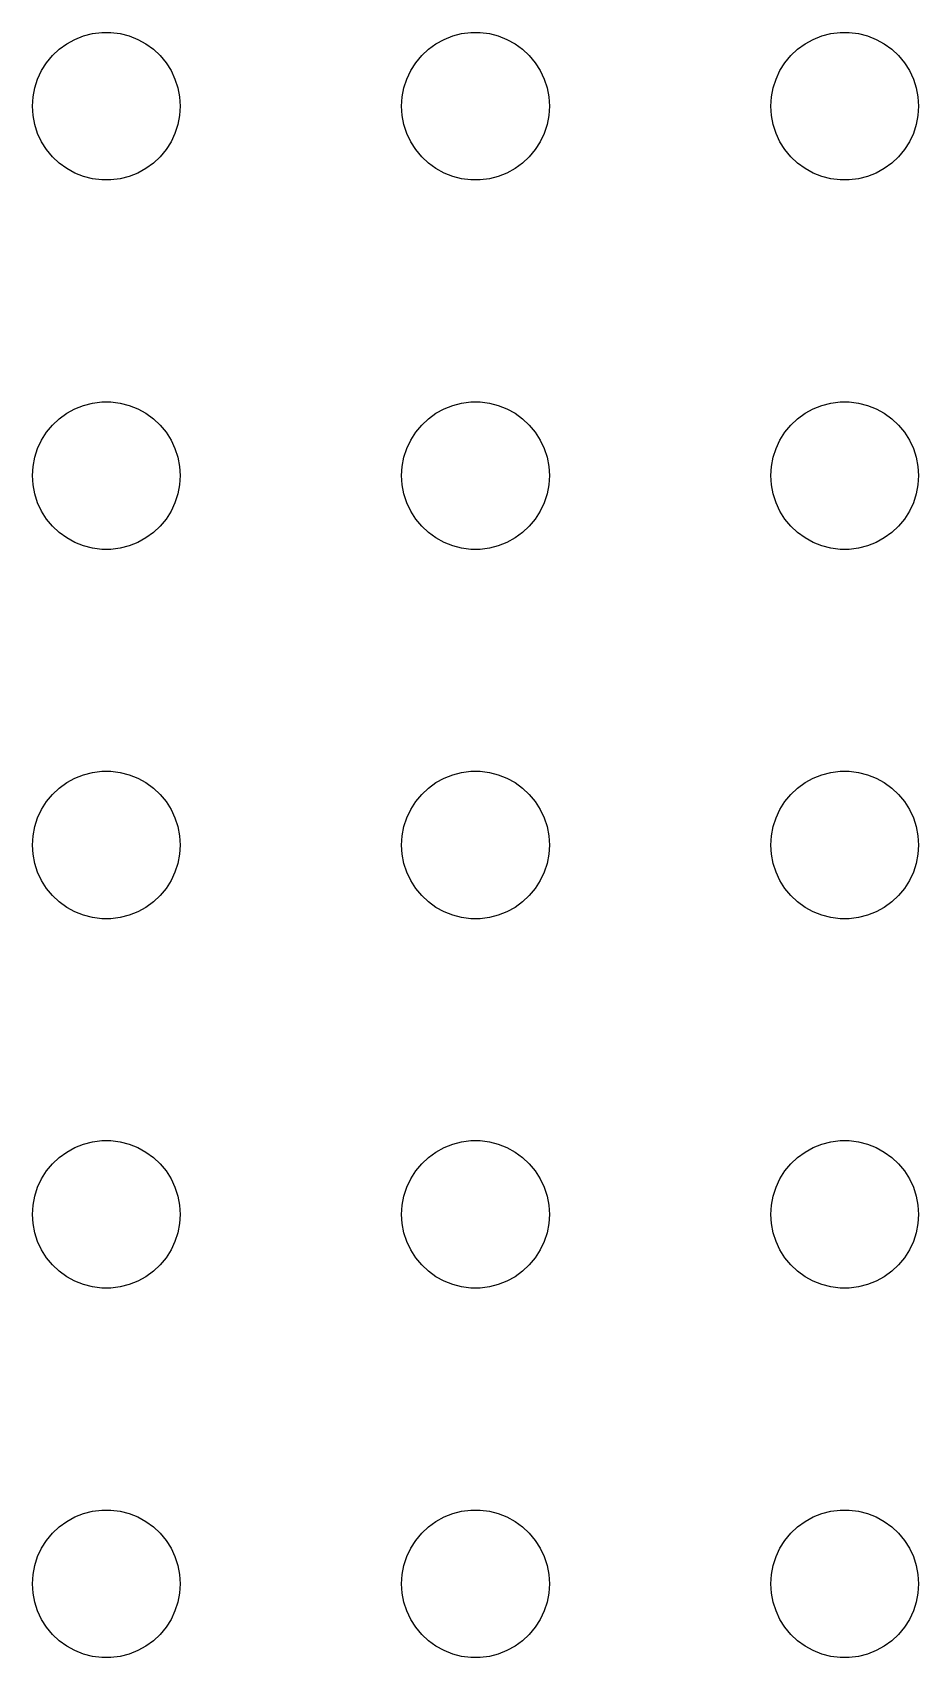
# Model space of a CAD drawing. Header units: metres. Extents: x -134 to 134, y -134 to 134.
# Drawn here: x 81 to 99, y 28.5 to 61.5 of the extents above; entities that cross this region are included whole.
import ezdxf

# ---------------------------------------------------------------- set-up
doc = ezdxf.new("R2010")
doc.units = ezdxf.units.M

msp = doc.modelspace()

# ---------------------------------------------------------------- linework, layer by layer
for p, q in [((81.8613, 61.3572), (82.0365, 61.4266)), ((82.0365, 61.4266), (82.2189, 61.4734)), ((82.2189, 61.4734), (82.4058, 61.497)), ((82.4058, 61.497), (82.5942, 61.497)), ((82.5942, 61.497), (82.7811, 61.4734)), ((82.7811, 61.4734), (82.9635, 61.4266)), ((82.9635, 61.4266), (83.1387, 61.3572)), ((89.3613, 61.3572), (89.5365, 61.4266)), ((89.5365, 61.4266), (89.7189, 61.4734)), ((89.7189, 61.4734), (89.9058, 61.497)), ((89.9058, 61.497), (90.0942, 61.497)), ((90.0942, 61.497), (90.2811, 61.4734)), ((90.2811, 61.4734), (90.4635, 61.4266)), ((90.4635, 61.4266), (90.6387, 61.3572)), ((96.8613, 61.3572), (97.0365, 61.4266)), ((97.0365, 61.4266), (97.2189, 61.4734)), ((97.2189, 61.4734), (97.4058, 61.497)), ((97.4058, 61.497), (97.5942, 61.497)), ((97.5942, 61.497), (97.7811, 61.4734)), ((97.7811, 61.4734), (97.9635, 61.4266)), ((97.9635, 61.4266), (98.1387, 61.3572)), ((81.4065, 61.0268), (81.5439, 61.1558)), ((81.5439, 61.1558), (81.6963, 61.2665)), ((81.6963, 61.2665), (81.8613, 61.3572)), ((83.1387, 61.3572), (83.3037, 61.2665)), ((83.3037, 61.2665), (83.4561, 61.1558)), ((83.4561, 61.1558), (83.5934, 61.0268)), ((88.9065, 61.0268), (89.0439, 61.1558)), ((89.0439, 61.1558), (89.1963, 61.2665)), ((89.1963, 61.2665), (89.3613, 61.3572)), ((90.6387, 61.3572), (90.8037, 61.2665)), ((90.8037, 61.2665), (90.9561, 61.1558)), ((90.9561, 61.1558), (91.0934, 61.0268)), ((96.4065, 61.0268), (96.5439, 61.1558)), ((96.5439, 61.1558), (96.6963, 61.2665)), ((96.6963, 61.2665), (96.8613, 61.3572)), ((98.1387, 61.3572), (98.3037, 61.2665)), ((98.3037, 61.2665), (98.4561, 61.1558)), ((98.4561, 61.1558), (98.5934, 61.0268)), ((81.1053, 60.5522), (81.1855, 60.7226)), ((81.1855, 60.7226), (81.2865, 60.8817)), ((81.2865, 60.8817), (81.4065, 61.0268)), ((83.5934, 61.0268), (83.7135, 60.8817)), ((83.7135, 60.8817), (83.8145, 60.7226)), ((83.8145, 60.7226), (83.8947, 60.5522)), ((88.6053, 60.5522), (88.6855, 60.7226)), ((88.6855, 60.7226), (88.7865, 60.8817)), ((88.7865, 60.8817), (88.9065, 61.0268)), ((91.0934, 61.0268), (91.2135, 60.8817)), ((91.2135, 60.8817), (91.3145, 60.7226)), ((91.3145, 60.7226), (91.3947, 60.5522)), ((96.1053, 60.5522), (96.1855, 60.7226)), ((96.1855, 60.7226), (96.2865, 60.8817)), ((96.2865, 60.8817), (96.4065, 61.0268)), ((98.5934, 61.0268), (98.7135, 60.8817)), ((98.7135, 60.8817), (98.8145, 60.7226)), ((98.8145, 60.7226), (98.8947, 60.5522)), ((81.0471, 60.373), (81.1053, 60.5522)), ((83.8947, 60.5522), (83.9529, 60.373)), ((88.5471, 60.373), (88.6053, 60.5522)), ((91.3947, 60.5522), (91.4529, 60.373)), ((96.0471, 60.373), (96.1053, 60.5522)), ((98.8947, 60.5522), (98.9529, 60.373)), ((81, 60), (81.0118, 60.188)), ((81.0118, 60.188), (81.0471, 60.373)), ((83.9529, 60.373), (83.9882, 60.188)), ((83.9882, 60.188), (84, 60)), ((88.5, 60), (88.5118, 60.188)), ((88.5118, 60.188), (88.5471, 60.373)), ((91.4529, 60.373), (91.4882, 60.188)), ((91.4882, 60.188), (91.5, 60)), ((96, 60), (96.0118, 60.188)), ((96.0118, 60.188), (96.0471, 60.373)), ((98.9529, 60.373), (98.9882, 60.188)), ((98.9882, 60.188), (99, 60)), ((81.0118, 59.812), (81, 60)), ((81.0471, 59.627), (81.0118, 59.812)), ((83.9882, 59.812), (83.9529, 59.627)), ((84, 60), (83.9882, 59.812)), ((88.5118, 59.812), (88.5, 60)), ((88.5471, 59.627), (88.5118, 59.812)), ((91.4882, 59.812), (91.4529, 59.627)), ((91.5, 60), (91.4882, 59.812)), ((96.0118, 59.812), (96, 60)), ((96.0471, 59.627), (96.0118, 59.812)), ((98.9882, 59.812), (98.9529, 59.627)), ((99, 60), (98.9882, 59.812)), ((81.1053, 59.4478), (81.0471, 59.627)), ((81.1855, 59.2774), (81.1053, 59.4478)), ((83.8947, 59.4478), (83.8145, 59.2774)), ((83.9529, 59.627), (83.8947, 59.4478)), ((88.6053, 59.4478), (88.5471, 59.627)), ((88.6855, 59.2774), (88.6053, 59.4478)), ((91.3947, 59.4478), (91.3145, 59.2774)), ((91.4529, 59.627), (91.3947, 59.4478)), ((96.1053, 59.4478), (96.0471, 59.627)), ((96.1855, 59.2774), (96.1053, 59.4478)), ((98.8947, 59.4478), (98.8145, 59.2774)), ((98.9529, 59.627), (98.8947, 59.4478)), ((81.2865, 59.1183), (81.1855, 59.2774)), ((81.4065, 58.9732), (81.2865, 59.1183)), ((83.7135, 59.1183), (83.5934, 58.9732)), ((83.8145, 59.2774), (83.7135, 59.1183)), ((88.7865, 59.1183), (88.6855, 59.2774)), ((88.9065, 58.9732), (88.7865, 59.1183)), ((91.2135, 59.1183), (91.0934, 58.9732)), ((91.3145, 59.2774), (91.2135, 59.1183)), ((96.2865, 59.1183), (96.1855, 59.2774)), ((96.4065, 58.9732), (96.2865, 59.1183)), ((98.7135, 59.1183), (98.5934, 58.9732)), ((98.8145, 59.2774), (98.7135, 59.1183)), ((81.5439, 58.8442), (81.4065, 58.9732)), ((81.6963, 58.7335), (81.5439, 58.8442)), ((81.8613, 58.6428), (81.6963, 58.7335)), ((83.3037, 58.7335), (83.1387, 58.6428)), ((83.4561, 58.8442), (83.3037, 58.7335)), ((83.5934, 58.9732), (83.4561, 58.8442)), ((89.0439, 58.8442), (88.9065, 58.9732)), ((89.1963, 58.7335), (89.0439, 58.8442)), ((89.3613, 58.6428), (89.1963, 58.7335)), ((90.8037, 58.7335), (90.6387, 58.6428)), ((90.9561, 58.8442), (90.8037, 58.7335)), ((91.0934, 58.9732), (90.9561, 58.8442)), ((96.5439, 58.8442), (96.4065, 58.9732)), ((96.6963, 58.7335), (96.5439, 58.8442)), ((96.8613, 58.6428), (96.6963, 58.7335)), ((98.3037, 58.7335), (98.1387, 58.6428)), ((98.4561, 58.8442), (98.3037, 58.7335)), ((98.5934, 58.9732), (98.4561, 58.8442)), ((82.0365, 58.5734), (81.8613, 58.6428)), ((82.2189, 58.5266), (82.0365, 58.5734)), ((82.4058, 58.503), (82.2189, 58.5266)), ((82.5942, 58.503), (82.4058, 58.503)), ((82.7811, 58.5266), (82.5942, 58.503)), ((82.9635, 58.5734), (82.7811, 58.5266)), ((83.1387, 58.6428), (82.9635, 58.5734)), ((89.5365, 58.5734), (89.3613, 58.6428)), ((89.7189, 58.5266), (89.5365, 58.5734)), ((89.9058, 58.503), (89.7189, 58.5266)), ((90.0942, 58.503), (89.9058, 58.503)), ((90.2811, 58.5266), (90.0942, 58.503)), ((90.4635, 58.5734), (90.2811, 58.5266)), ((90.6387, 58.6428), (90.4635, 58.5734)), ((97.0365, 58.5734), (96.8613, 58.6428)), ((97.2189, 58.5266), (97.0365, 58.5734)), ((97.4058, 58.503), (97.2189, 58.5266)), ((97.5942, 58.503), (97.4058, 58.503)), ((97.7811, 58.5266), (97.5942, 58.503)), ((97.9635, 58.5734), (97.7811, 58.5266)), ((98.1387, 58.6428), (97.9635, 58.5734)), ((81.6963, 53.7665), (81.8613, 53.8572)), ((81.8613, 53.8572), (82.0365, 53.9266)), ((82.0365, 53.9266), (82.2189, 53.9734)), ((82.2189, 53.9734), (82.4058, 53.997)), ((82.4058, 53.997), (82.5942, 53.997)), ((82.5942, 53.997), (82.7811, 53.9734)), ((82.7811, 53.9734), (82.9635, 53.9266)), ((82.9635, 53.9266), (83.1387, 53.8572)), ((83.1387, 53.8572), (83.3037, 53.7665)), ((89.1963, 53.7665), (89.3613, 53.8572)), ((89.3613, 53.8572), (89.5365, 53.9266)), ((89.5365, 53.9266), (89.7189, 53.9734)), ((89.7189, 53.9734), (89.9058, 53.997)), ((89.9058, 53.997), (90.0942, 53.997)), ((90.0942, 53.997), (90.2811, 53.9734)), ((90.2811, 53.9734), (90.4635, 53.9266)), ((90.4635, 53.9266), (90.6387, 53.8572)), ((90.6387, 53.8572), (90.8037, 53.7665)), ((96.6963, 53.7665), (96.8613, 53.8572)), ((96.8613, 53.8572), (97.0365, 53.9266)), ((97.0365, 53.9266), (97.2189, 53.9734)), ((97.2189, 53.9734), (97.4058, 53.997)), ((97.4058, 53.997), (97.5942, 53.997)), ((97.5942, 53.997), (97.7811, 53.9734)), ((97.7811, 53.9734), (97.9635, 53.9266)), ((97.9635, 53.9266), (98.1387, 53.8572)), ((98.1387, 53.8572), (98.3037, 53.7665)), ((81.2865, 53.3817), (81.4065, 53.5268)), ((81.4065, 53.5268), (81.5439, 53.6558)), ((81.5439, 53.6558), (81.6963, 53.7665)), ((83.3037, 53.7665), (83.4561, 53.6558)), ((83.4561, 53.6558), (83.5934, 53.5268)), ((83.5934, 53.5268), (83.7135, 53.3817)), ((88.7865, 53.3817), (88.9065, 53.5268)), ((88.9065, 53.5268), (89.0439, 53.6558)), ((89.0439, 53.6558), (89.1963, 53.7665)), ((90.8037, 53.7665), (90.9561, 53.6558)), ((90.9561, 53.6558), (91.0934, 53.5268)), ((91.0934, 53.5268), (91.2135, 53.3817)), ((96.2865, 53.3817), (96.4065, 53.5268)), ((96.4065, 53.5268), (96.5439, 53.6558)), ((96.5439, 53.6558), (96.6963, 53.7665)), ((98.3037, 53.7665), (98.4561, 53.6558)), ((98.4561, 53.6558), (98.5934, 53.5268)), ((98.5934, 53.5268), (98.7135, 53.3817)), ((81.1053, 53.0522), (81.1855, 53.2226)), ((81.1855, 53.2226), (81.2865, 53.3817)), ((83.7135, 53.3817), (83.8145, 53.2226)), ((83.8145, 53.2226), (83.8947, 53.0522)), ((88.6053, 53.0522), (88.6855, 53.2226)), ((88.6855, 53.2226), (88.7865, 53.3817)), ((91.2135, 53.3817), (91.3145, 53.2226)), ((91.3145, 53.2226), (91.3947, 53.0522)), ((96.1053, 53.0522), (96.1855, 53.2226)), ((96.1855, 53.2226), (96.2865, 53.3817)), ((98.7135, 53.3817), (98.8145, 53.2226)), ((98.8145, 53.2226), (98.8947, 53.0522)), ((81.0118, 52.688), (81.0471, 52.873)), ((81.0471, 52.873), (81.1053, 53.0522)), ((83.8947, 53.0522), (83.9529, 52.873)), ((83.9529, 52.873), (83.9882, 52.688)), ((88.5118, 52.688), (88.5471, 52.873)), ((88.5471, 52.873), (88.6053, 53.0522)), ((91.3947, 53.0522), (91.4529, 52.873)), ((91.4529, 52.873), (91.4882, 52.688)), ((96.0118, 52.688), (96.0471, 52.873)), ((96.0471, 52.873), (96.1053, 53.0522)), ((98.8947, 53.0522), (98.9529, 52.873)), ((98.9529, 52.873), (98.9882, 52.688)), ((81, 52.5), (81.0118, 52.688)), ((81.0118, 52.312), (81, 52.5)), ((83.9882, 52.688), (84, 52.5)), ((84, 52.5), (83.9882, 52.312)), ((88.5, 52.5), (88.5118, 52.688)), ((88.5118, 52.312), (88.5, 52.5)), ((91.4882, 52.688), (91.5, 52.5)), ((91.5, 52.5), (91.4882, 52.312)), ((96, 52.5), (96.0118, 52.688)), ((96.0118, 52.312), (96, 52.5)), ((98.9882, 52.688), (99, 52.5)), ((99, 52.5), (98.9882, 52.312)), ((81.0471, 52.127), (81.0118, 52.312)), ((83.9882, 52.312), (83.9529, 52.127)), ((88.5471, 52.127), (88.5118, 52.312)), ((91.4882, 52.312), (91.4529, 52.127)), ((96.0471, 52.127), (96.0118, 52.312)), ((98.9882, 52.312), (98.9529, 52.127)), ((81.1053, 51.9478), (81.0471, 52.127)), ((81.1855, 51.7774), (81.1053, 51.9478)), ((83.8947, 51.9478), (83.8145, 51.7774)), ((83.9529, 52.127), (83.8947, 51.9478)), ((88.6053, 51.9478), (88.5471, 52.127)), ((88.6855, 51.7774), (88.6053, 51.9478)), ((91.3947, 51.9478), (91.3145, 51.7774)), ((91.4529, 52.127), (91.3947, 51.9478)), ((96.1053, 51.9478), (96.0471, 52.127)), ((96.1855, 51.7774), (96.1053, 51.9478)), ((98.8947, 51.9478), (98.8145, 51.7774)), ((98.9529, 52.127), (98.8947, 51.9478)), ((81.2865, 51.6183), (81.1855, 51.7774)), ((81.4065, 51.4732), (81.2865, 51.6183)), ((81.5439, 51.3442), (81.4065, 51.4732)), ((83.5934, 51.4732), (83.4561, 51.3442)), ((83.7135, 51.6183), (83.5934, 51.4732)), ((83.8145, 51.7774), (83.7135, 51.6183)), ((88.7865, 51.6183), (88.6855, 51.7774)), ((88.9065, 51.4732), (88.7865, 51.6183)), ((89.0439, 51.3442), (88.9065, 51.4732)), ((91.0934, 51.4732), (90.9561, 51.3442)), ((91.2135, 51.6183), (91.0934, 51.4732)), ((91.3145, 51.7774), (91.2135, 51.6183)), ((96.2865, 51.6183), (96.1855, 51.7774)), ((96.4065, 51.4732), (96.2865, 51.6183)), ((96.5439, 51.3442), (96.4065, 51.4732)), ((98.5934, 51.4732), (98.4561, 51.3442)), ((98.7135, 51.6183), (98.5934, 51.4732)), ((98.8145, 51.7774), (98.7135, 51.6183)), ((81.6963, 51.2335), (81.5439, 51.3442)), ((81.8613, 51.1428), (81.6963, 51.2335)), ((82.0365, 51.0734), (81.8613, 51.1428)), ((83.1387, 51.1428), (82.9635, 51.0734)), ((83.3037, 51.2335), (83.1387, 51.1428)), ((83.4561, 51.3442), (83.3037, 51.2335)), ((89.1963, 51.2335), (89.0439, 51.3442)), ((89.3613, 51.1428), (89.1963, 51.2335)), ((89.5365, 51.0734), (89.3613, 51.1428)), ((90.6387, 51.1428), (90.4635, 51.0734)), ((90.8037, 51.2335), (90.6387, 51.1428)), ((90.9561, 51.3442), (90.8037, 51.2335)), ((96.6963, 51.2335), (96.5439, 51.3442)), ((96.8613, 51.1428), (96.6963, 51.2335)), ((97.0365, 51.0734), (96.8613, 51.1428)), ((98.1387, 51.1428), (97.9635, 51.0734)), ((98.3037, 51.2335), (98.1387, 51.1428)), ((98.4561, 51.3442), (98.3037, 51.2335)), ((82.2189, 51.0266), (82.0365, 51.0734)), ((82.4058, 51.003), (82.2189, 51.0266)), ((82.5942, 51.003), (82.4058, 51.003)), ((82.7811, 51.0266), (82.5942, 51.003)), ((82.9635, 51.0734), (82.7811, 51.0266)), ((89.7189, 51.0266), (89.5365, 51.0734)), ((89.9058, 51.003), (89.7189, 51.0266)), ((90.0942, 51.003), (89.9058, 51.003)), ((90.2811, 51.0266), (90.0942, 51.003)), ((90.4635, 51.0734), (90.2811, 51.0266)), ((97.2189, 51.0266), (97.0365, 51.0734)), ((97.4058, 51.003), (97.2189, 51.0266)), ((97.5942, 51.003), (97.4058, 51.003)), ((97.7811, 51.0266), (97.5942, 51.003)), ((97.9635, 51.0734), (97.7811, 51.0266)), ((81.5439, 46.1558), (81.6963, 46.2665)), ((81.6963, 46.2665), (81.8613, 46.3572)), ((81.8613, 46.3572), (82.0365, 46.4266)), ((82.0365, 46.4266), (82.2189, 46.4734)), ((82.2189, 46.4734), (82.4058, 46.497)), ((82.4058, 46.497), (82.5942, 46.497)), ((82.5942, 46.497), (82.7811, 46.4734)), ((82.7811, 46.4734), (82.9635, 46.4266)), ((82.9635, 46.4266), (83.1387, 46.3572)), ((83.1387, 46.3572), (83.3037, 46.2665)), ((83.3037, 46.2665), (83.4561, 46.1558)), ((89.0439, 46.1558), (89.1963, 46.2665)), ((89.1963, 46.2665), (89.3613, 46.3572)), ((89.3613, 46.3572), (89.5365, 46.4266)), ((89.5365, 46.4266), (89.7189, 46.4734)), ((89.7189, 46.4734), (89.9058, 46.497)), ((89.9058, 46.497), (90.0942, 46.497)), ((90.0942, 46.497), (90.2811, 46.4734)), ((90.2811, 46.4734), (90.4635, 46.4266)), ((90.4635, 46.4266), (90.6387, 46.3572)), ((90.6387, 46.3572), (90.8037, 46.2665)), ((90.8037, 46.2665), (90.9561, 46.1558)), ((96.5439, 46.1558), (96.6963, 46.2665)), ((96.6963, 46.2665), (96.8613, 46.3572)), ((96.8613, 46.3572), (97.0365, 46.4266)), ((97.0365, 46.4266), (97.2189, 46.4734)), ((97.2189, 46.4734), (97.4058, 46.497)), ((97.4058, 46.497), (97.5942, 46.497)), ((97.5942, 46.497), (97.7811, 46.4734)), ((97.7811, 46.4734), (97.9635, 46.4266)), ((97.9635, 46.4266), (98.1387, 46.3572)), ((98.1387, 46.3572), (98.3037, 46.2665)), ((98.3037, 46.2665), (98.4561, 46.1558)), ((81.1855, 45.7226), (81.2865, 45.8817)), ((81.2865, 45.8817), (81.4065, 46.0268)), ((81.4065, 46.0268), (81.5439, 46.1558)), ((83.4561, 46.1558), (83.5934, 46.0268)), ((83.5934, 46.0268), (83.7135, 45.8817)), ((83.7135, 45.8817), (83.8145, 45.7226)), ((88.6855, 45.7226), (88.7865, 45.8817)), ((88.7865, 45.8817), (88.9065, 46.0268)), ((88.9065, 46.0268), (89.0439, 46.1558)), ((90.9561, 46.1558), (91.0934, 46.0268)), ((91.0934, 46.0268), (91.2135, 45.8817)), ((91.2135, 45.8817), (91.3145, 45.7226)), ((96.1855, 45.7226), (96.2865, 45.8817)), ((96.2865, 45.8817), (96.4065, 46.0268)), ((96.4065, 46.0268), (96.5439, 46.1558)), ((98.4561, 46.1558), (98.5934, 46.0268)), ((98.5934, 46.0268), (98.7135, 45.8817)), ((98.7135, 45.8817), (98.8145, 45.7226)), ((81.0471, 45.373), (81.1053, 45.5522)), ((81.1053, 45.5522), (81.1855, 45.7226)), ((83.8145, 45.7226), (83.8947, 45.5522)), ((83.8947, 45.5522), (83.9529, 45.373)), ((88.5471, 45.373), (88.6053, 45.5522)), ((88.6053, 45.5522), (88.6855, 45.7226)), ((91.3145, 45.7226), (91.3947, 45.5522)), ((91.3947, 45.5522), (91.4529, 45.373)), ((96.0471, 45.373), (96.1053, 45.5522)), ((96.1053, 45.5522), (96.1855, 45.7226)), ((98.8145, 45.7226), (98.8947, 45.5522)), ((98.8947, 45.5522), (98.9529, 45.373)), ((81.0118, 45.188), (81.0471, 45.373)), ((83.9529, 45.373), (83.9882, 45.188)), ((88.5118, 45.188), (88.5471, 45.373)), ((91.4529, 45.373), (91.4882, 45.188)), ((96.0118, 45.188), (96.0471, 45.373)), ((98.9529, 45.373), (98.9882, 45.188)), ((81, 45), (81.0118, 45.188)), ((81.0118, 44.812), (81, 45)), ((83.9882, 45.188), (84, 45)), ((84, 45), (83.9882, 44.812)), ((88.5, 45), (88.5118, 45.188)), ((88.5118, 44.812), (88.5, 45)), ((91.4882, 45.188), (91.5, 45)), ((91.5, 45), (91.4882, 44.812)), ((96, 45), (96.0118, 45.188)), ((96.0118, 44.812), (96, 45)), ((98.9882, 45.188), (99, 45)), ((99, 45), (98.9882, 44.812)), ((81.0471, 44.627), (81.0118, 44.812)), ((81.1053, 44.4478), (81.0471, 44.627)), ((83.9529, 44.627), (83.8947, 44.4478)), ((83.9882, 44.812), (83.9529, 44.627)), ((88.5471, 44.627), (88.5118, 44.812)), ((88.6053, 44.4478), (88.5471, 44.627)), ((91.4529, 44.627), (91.3947, 44.4478)), ((91.4882, 44.812), (91.4529, 44.627)), ((96.0471, 44.627), (96.0118, 44.812)), ((96.1053, 44.4478), (96.0471, 44.627)), ((98.9529, 44.627), (98.8947, 44.4478)), ((98.9882, 44.812), (98.9529, 44.627)), ((81.1855, 44.2774), (81.1053, 44.4478)), ((81.2865, 44.1183), (81.1855, 44.2774)), ((83.8145, 44.2774), (83.7135, 44.1183)), ((83.8947, 44.4478), (83.8145, 44.2774)), ((88.6855, 44.2774), (88.6053, 44.4478)), ((88.7865, 44.1183), (88.6855, 44.2774)), ((91.3145, 44.2774), (91.2135, 44.1183)), ((91.3947, 44.4478), (91.3145, 44.2774)), ((96.1855, 44.2774), (96.1053, 44.4478)), ((96.2865, 44.1183), (96.1855, 44.2774)), ((98.8145, 44.2774), (98.7135, 44.1183)), ((98.8947, 44.4478), (98.8145, 44.2774)), ((81.4065, 43.9732), (81.2865, 44.1183)), ((81.5439, 43.8442), (81.4065, 43.9732)), ((83.5934, 43.9732), (83.4561, 43.8442)), ((83.7135, 44.1183), (83.5934, 43.9732)), ((88.9065, 43.9732), (88.7865, 44.1183)), ((89.0439, 43.8442), (88.9065, 43.9732)), ((91.0934, 43.9732), (90.9561, 43.8442)), ((91.2135, 44.1183), (91.0934, 43.9732)), ((96.4065, 43.9732), (96.2865, 44.1183)), ((96.5439, 43.8442), (96.4065, 43.9732)), ((98.5934, 43.9732), (98.4561, 43.8442)), ((98.7135, 44.1183), (98.5934, 43.9732)), ((81.6963, 43.7335), (81.5439, 43.8442)), ((81.8613, 43.6428), (81.6963, 43.7335)), ((82.0365, 43.5734), (81.8613, 43.6428)), ((82.2189, 43.5266), (82.0365, 43.5734)), ((82.9635, 43.5734), (82.7811, 43.5266)), ((83.1387, 43.6428), (82.9635, 43.5734)), ((83.3037, 43.7335), (83.1387, 43.6428)), ((83.4561, 43.8442), (83.3037, 43.7335)), ((89.1963, 43.7335), (89.0439, 43.8442)), ((89.3613, 43.6428), (89.1963, 43.7335)), ((89.5365, 43.5734), (89.3613, 43.6428)), ((89.7189, 43.5266), (89.5365, 43.5734)), ((90.4635, 43.5734), (90.2811, 43.5266)), ((90.6387, 43.6428), (90.4635, 43.5734)), ((90.8037, 43.7335), (90.6387, 43.6428)), ((90.9561, 43.8442), (90.8037, 43.7335)), ((96.6963, 43.7335), (96.5439, 43.8442)), ((96.8613, 43.6428), (96.6963, 43.7335)), ((97.0365, 43.5734), (96.8613, 43.6428)), ((97.2189, 43.5266), (97.0365, 43.5734)), ((97.9635, 43.5734), (97.7811, 43.5266)), ((98.1387, 43.6428), (97.9635, 43.5734)), ((98.3037, 43.7335), (98.1387, 43.6428)), ((98.4561, 43.8442), (98.3037, 43.7335)), ((82.4058, 43.503), (82.2189, 43.5266)), ((82.5942, 43.503), (82.4058, 43.503)), ((82.7811, 43.5266), (82.5942, 43.503)), ((89.9058, 43.503), (89.7189, 43.5266)), ((90.0942, 43.503), (89.9058, 43.503)), ((90.2811, 43.5266), (90.0942, 43.503)), ((97.4058, 43.503), (97.2189, 43.5266)), ((97.5942, 43.503), (97.4058, 43.503)), ((97.7811, 43.5266), (97.5942, 43.503)), ((82.0365, 38.9266), (82.2189, 38.9734)), ((82.2189, 38.9734), (82.4058, 38.997)), ((82.4058, 38.997), (82.5942, 38.997)), ((82.5942, 38.997), (82.7811, 38.9734)), ((82.7811, 38.9734), (82.9635, 38.9266)), ((89.5365, 38.9266), (89.7189, 38.9734)), ((89.7189, 38.9734), (89.9058, 38.997)), ((89.9058, 38.997), (90.0942, 38.997)), ((90.0942, 38.997), (90.2811, 38.9734)), ((90.2811, 38.9734), (90.4635, 38.9266)), ((97.0365, 38.9266), (97.2189, 38.9734)), ((97.2189, 38.9734), (97.4058, 38.997)), ((97.4058, 38.997), (97.5942, 38.997)), ((97.5942, 38.997), (97.7811, 38.9734)), ((97.7811, 38.9734), (97.9635, 38.9266)), ((81.4065, 38.5268), (81.5439, 38.6558)), ((81.5439, 38.6558), (81.6963, 38.7665)), ((81.6963, 38.7665), (81.8613, 38.8572)), ((81.8613, 38.8572), (82.0365, 38.9266)), ((82.9635, 38.9266), (83.1387, 38.8572)), ((83.1387, 38.8572), (83.3037, 38.7665)), ((83.3037, 38.7665), (83.4561, 38.6558)), ((83.4561, 38.6558), (83.5934, 38.5268)), ((88.9065, 38.5268), (89.0439, 38.6558)), ((89.0439, 38.6558), (89.1963, 38.7665)), ((89.1963, 38.7665), (89.3613, 38.8572)), ((89.3613, 38.8572), (89.5365, 38.9266)), ((90.4635, 38.9266), (90.6387, 38.8572)), ((90.6387, 38.8572), (90.8037, 38.7665)), ((90.8037, 38.7665), (90.9561, 38.6558)), ((90.9561, 38.6558), (91.0934, 38.5268)), ((96.4065, 38.5268), (96.5439, 38.6558)), ((96.5439, 38.6558), (96.6963, 38.7665)), ((96.6963, 38.7665), (96.8613, 38.8572)), ((96.8613, 38.8572), (97.0365, 38.9266)), ((97.9635, 38.9266), (98.1387, 38.8572)), ((98.1387, 38.8572), (98.3037, 38.7665)), ((98.3037, 38.7665), (98.4561, 38.6558)), ((98.4561, 38.6558), (98.5934, 38.5268)), ((81.1855, 38.2226), (81.2865, 38.3817)), ((81.2865, 38.3817), (81.4065, 38.5268)), ((83.5934, 38.5268), (83.7135, 38.3817)), ((83.7135, 38.3817), (83.8145, 38.2226)), ((88.6855, 38.2226), (88.7865, 38.3817)), ((88.7865, 38.3817), (88.9065, 38.5268)), ((91.0934, 38.5268), (91.2135, 38.3817)), ((91.2135, 38.3817), (91.3145, 38.2226)), ((96.1855, 38.2226), (96.2865, 38.3817)), ((96.2865, 38.3817), (96.4065, 38.5268)), ((98.5934, 38.5268), (98.7135, 38.3817)), ((98.7135, 38.3817), (98.8145, 38.2226)), ((81.0471, 37.873), (81.1053, 38.0522)), ((81.1053, 38.0522), (81.1855, 38.2226)), ((83.8145, 38.2226), (83.8947, 38.0522)), ((83.8947, 38.0522), (83.9529, 37.873)), ((88.5471, 37.873), (88.6053, 38.0522)), ((88.6053, 38.0522), (88.6855, 38.2226)), ((91.3145, 38.2226), (91.3947, 38.0522)), ((91.3947, 38.0522), (91.4529, 37.873)), ((96.0471, 37.873), (96.1053, 38.0522)), ((96.1053, 38.0522), (96.1855, 38.2226)), ((98.8145, 38.2226), (98.8947, 38.0522)), ((98.8947, 38.0522), (98.9529, 37.873)), ((81, 37.5), (81.0118, 37.688)), ((81.0118, 37.688), (81.0471, 37.873)), ((83.9529, 37.873), (83.9882, 37.688)), ((83.9882, 37.688), (84, 37.5)), ((88.5, 37.5), (88.5118, 37.688)), ((88.5118, 37.688), (88.5471, 37.873)), ((91.4529, 37.873), (91.4882, 37.688)), ((91.4882, 37.688), (91.5, 37.5)), ((96, 37.5), (96.0118, 37.688)), ((96.0118, 37.688), (96.0471, 37.873)), ((98.9529, 37.873), (98.9882, 37.688)), ((98.9882, 37.688), (99, 37.5)), ((81.0118, 37.312), (81, 37.5)), ((81.0471, 37.127), (81.0118, 37.312)), ((83.9882, 37.312), (83.9529, 37.127)), ((84, 37.5), (83.9882, 37.312)), ((88.5118, 37.312), (88.5, 37.5)), ((88.5471, 37.127), (88.5118, 37.312)), ((91.4882, 37.312), (91.4529, 37.127)), ((91.5, 37.5), (91.4882, 37.312)), ((96.0118, 37.312), (96, 37.5)), ((96.0471, 37.127), (96.0118, 37.312)), ((98.9882, 37.312), (98.9529, 37.127)), ((99, 37.5), (98.9882, 37.312)), ((81.1053, 36.9478), (81.0471, 37.127)), ((83.9529, 37.127), (83.8947, 36.9478)), ((88.6053, 36.9478), (88.5471, 37.127)), ((91.4529, 37.127), (91.3947, 36.9478)), ((96.1053, 36.9478), (96.0471, 37.127)), ((98.9529, 37.127), (98.8947, 36.9478)), ((81.1855, 36.7774), (81.1053, 36.9478)), ((81.2865, 36.6183), (81.1855, 36.7774)), ((83.8145, 36.7774), (83.7135, 36.6183)), ((83.8947, 36.9478), (83.8145, 36.7774)), ((88.6855, 36.7774), (88.6053, 36.9478)), ((88.7865, 36.6183), (88.6855, 36.7774)), ((91.3145, 36.7774), (91.2135, 36.6183)), ((91.3947, 36.9478), (91.3145, 36.7774)), ((96.1855, 36.7774), (96.1053, 36.9478)), ((96.2865, 36.6183), (96.1855, 36.7774)), ((98.8145, 36.7774), (98.7135, 36.6183)), ((98.8947, 36.9478), (98.8145, 36.7774)), ((81.4065, 36.4732), (81.2865, 36.6183)), ((81.5439, 36.3442), (81.4065, 36.4732)), ((81.6963, 36.2335), (81.5439, 36.3442)), ((83.4561, 36.3442), (83.3037, 36.2335)), ((83.5934, 36.4732), (83.4561, 36.3442)), ((83.7135, 36.6183), (83.5934, 36.4732)), ((88.9065, 36.4732), (88.7865, 36.6183)), ((89.0439, 36.3442), (88.9065, 36.4732)), ((89.1963, 36.2335), (89.0439, 36.3442)), ((90.9561, 36.3442), (90.8037, 36.2335)), ((91.0934, 36.4732), (90.9561, 36.3442)), ((91.2135, 36.6183), (91.0934, 36.4732)), ((96.4065, 36.4732), (96.2865, 36.6183)), ((96.5439, 36.3442), (96.4065, 36.4732)), ((96.6963, 36.2335), (96.5439, 36.3442)), ((98.4561, 36.3442), (98.3037, 36.2335)), ((98.5934, 36.4732), (98.4561, 36.3442)), ((98.7135, 36.6183), (98.5934, 36.4732)), ((81.8613, 36.1428), (81.6963, 36.2335)), ((82.0365, 36.0734), (81.8613, 36.1428)), ((82.2189, 36.0266), (82.0365, 36.0734)), ((82.4058, 36.003), (82.2189, 36.0266)), ((82.5942, 36.003), (82.4058, 36.003)), ((82.7811, 36.0266), (82.5942, 36.003)), ((82.9635, 36.0734), (82.7811, 36.0266)), ((83.1387, 36.1428), (82.9635, 36.0734)), ((83.3037, 36.2335), (83.1387, 36.1428)), ((89.3613, 36.1428), (89.1963, 36.2335)), ((89.5365, 36.0734), (89.3613, 36.1428)), ((89.7189, 36.0266), (89.5365, 36.0734)), ((89.9058, 36.003), (89.7189, 36.0266)), ((90.0942, 36.003), (89.9058, 36.003)), ((90.2811, 36.0266), (90.0942, 36.003)), ((90.4635, 36.0734), (90.2811, 36.0266)), ((90.6387, 36.1428), (90.4635, 36.0734)), ((90.8037, 36.2335), (90.6387, 36.1428)), ((96.8613, 36.1428), (96.6963, 36.2335)), ((97.0365, 36.0734), (96.8613, 36.1428)), ((97.2189, 36.0266), (97.0365, 36.0734)), ((97.4058, 36.003), (97.2189, 36.0266)), ((97.5942, 36.003), (97.4058, 36.003)), ((97.7811, 36.0266), (97.5942, 36.003)), ((97.9635, 36.0734), (97.7811, 36.0266)), ((98.1387, 36.1428), (97.9635, 36.0734)), ((98.3037, 36.2335), (98.1387, 36.1428)), ((81.6963, 31.2665), (81.8613, 31.3572)), ((81.8613, 31.3572), (82.0365, 31.4266)), ((82.0365, 31.4266), (82.2189, 31.4734)), ((82.2189, 31.4734), (82.4058, 31.497)), ((82.4058, 31.497), (82.5942, 31.497)), ((82.5942, 31.497), (82.7811, 31.4734)), ((82.7811, 31.4734), (82.9635, 31.4266)), ((82.9635, 31.4266), (83.1387, 31.3572)), ((83.1387, 31.3572), (83.3037, 31.2665)), ((89.1963, 31.2665), (89.3613, 31.3572)), ((89.3613, 31.3572), (89.5365, 31.4266)), ((89.5365, 31.4266), (89.7189, 31.4734)), ((89.7189, 31.4734), (89.9058, 31.497)), ((89.9058, 31.497), (90.0942, 31.497)), ((90.0942, 31.497), (90.2811, 31.4734)), ((90.2811, 31.4734), (90.4635, 31.4266)), ((90.4635, 31.4266), (90.6387, 31.3572)), ((90.6387, 31.3572), (90.8037, 31.2665)), ((96.6963, 31.2665), (96.8613, 31.3572)), ((96.8613, 31.3572), (97.0365, 31.4266)), ((97.0365, 31.4266), (97.2189, 31.4734)), ((97.2189, 31.4734), (97.4058, 31.497)), ((97.4058, 31.497), (97.5942, 31.497)), ((97.5942, 31.497), (97.7811, 31.4734)), ((97.7811, 31.4734), (97.9635, 31.4266)), ((97.9635, 31.4266), (98.1387, 31.3572)), ((98.1387, 31.3572), (98.3037, 31.2665)), ((81.2865, 30.8817), (81.4065, 31.0268)), ((81.4065, 31.0268), (81.5439, 31.1558)), ((81.5439, 31.1558), (81.6963, 31.2665)), ((83.3037, 31.2665), (83.4561, 31.1558)), ((83.4561, 31.1558), (83.5934, 31.0268)), ((83.5934, 31.0268), (83.7135, 30.8817)), ((88.7865, 30.8817), (88.9065, 31.0268)), ((88.9065, 31.0268), (89.0439, 31.1558)), ((89.0439, 31.1558), (89.1963, 31.2665)), ((90.8037, 31.2665), (90.9561, 31.1558)), ((90.9561, 31.1558), (91.0934, 31.0268)), ((91.0934, 31.0268), (91.2135, 30.8817)), ((96.2865, 30.8817), (96.4065, 31.0268)), ((96.4065, 31.0268), (96.5439, 31.1558)), ((96.5439, 31.1558), (96.6963, 31.2665)), ((98.3037, 31.2665), (98.4561, 31.1558)), ((98.4561, 31.1558), (98.5934, 31.0268)), ((98.5934, 31.0268), (98.7135, 30.8817)), ((81.1053, 30.5522), (81.1855, 30.7226)), ((81.1855, 30.7226), (81.2865, 30.8817)), ((83.7135, 30.8817), (83.8145, 30.7226)), ((83.8145, 30.7226), (83.8947, 30.5522)), ((88.6053, 30.5522), (88.6855, 30.7226)), ((88.6855, 30.7226), (88.7865, 30.8817)), ((91.2135, 30.8817), (91.3145, 30.7226)), ((91.3145, 30.7226), (91.3947, 30.5522)), ((96.1053, 30.5522), (96.1855, 30.7226)), ((96.1855, 30.7226), (96.2865, 30.8817)), ((98.7135, 30.8817), (98.8145, 30.7226)), ((98.8145, 30.7226), (98.8947, 30.5522)), ((81.0118, 30.188), (81.0471, 30.373)), ((81.0471, 30.373), (81.1053, 30.5522)), ((83.8947, 30.5522), (83.9529, 30.373)), ((83.9529, 30.373), (83.9882, 30.188)), ((88.5118, 30.188), (88.5471, 30.373)), ((88.5471, 30.373), (88.6053, 30.5522)), ((91.3947, 30.5522), (91.4529, 30.373)), ((91.4529, 30.373), (91.4882, 30.188)), ((96.0118, 30.188), (96.0471, 30.373)), ((96.0471, 30.373), (96.1053, 30.5522)), ((98.8947, 30.5522), (98.9529, 30.373)), ((98.9529, 30.373), (98.9882, 30.188)), ((81, 30), (81.0118, 30.188)), ((83.9882, 30.188), (84, 30)), ((88.5, 30), (88.5118, 30.188)), ((91.4882, 30.188), (91.5, 30)), ((96, 30), (96.0118, 30.188)), ((98.9882, 30.188), (99, 30)), ((81.0118, 29.812), (81, 30)), ((81.0471, 29.627), (81.0118, 29.812)), ((83.9882, 29.812), (83.9529, 29.627)), ((84, 30), (83.9882, 29.812)), ((88.5118, 29.812), (88.5, 30)), ((88.5471, 29.627), (88.5118, 29.812)), ((91.4882, 29.812), (91.4529, 29.627)), ((91.5, 30), (91.4882, 29.812)), ((96.0118, 29.812), (96, 30)), ((96.0471, 29.627), (96.0118, 29.812)), ((98.9882, 29.812), (98.9529, 29.627)), ((99, 30), (98.9882, 29.812)), ((81.1053, 29.4478), (81.0471, 29.627)), ((81.1855, 29.2774), (81.1053, 29.4478)), ((83.8947, 29.4478), (83.8145, 29.2774)), ((83.9529, 29.627), (83.8947, 29.4478)), ((88.6053, 29.4478), (88.5471, 29.627)), ((88.6855, 29.2774), (88.6053, 29.4478)), ((91.3947, 29.4478), (91.3145, 29.2774)), ((91.4529, 29.627), (91.3947, 29.4478)), ((96.1053, 29.4478), (96.0471, 29.627)), ((96.1855, 29.2774), (96.1053, 29.4478)), ((98.8947, 29.4478), (98.8145, 29.2774)), ((98.9529, 29.627), (98.8947, 29.4478)), ((81.2865, 29.1183), (81.1855, 29.2774)), ((81.4065, 28.9732), (81.2865, 29.1183)), ((83.7135, 29.1183), (83.5934, 28.9732)), ((83.8145, 29.2774), (83.7135, 29.1183)), ((88.7865, 29.1183), (88.6855, 29.2774)), ((88.9065, 28.9732), (88.7865, 29.1183)), ((91.2135, 29.1183), (91.0934, 28.9732)), ((91.3145, 29.2774), (91.2135, 29.1183)), ((96.2865, 29.1183), (96.1855, 29.2774)), ((96.4065, 28.9732), (96.2865, 29.1183)), ((98.7135, 29.1183), (98.5934, 28.9732)), ((98.8145, 29.2774), (98.7135, 29.1183)), ((81.5439, 28.8442), (81.4065, 28.9732)), ((81.6963, 28.7335), (81.5439, 28.8442)), ((81.8613, 28.6427), (81.6963, 28.7335)), ((83.3037, 28.7335), (83.1387, 28.6427)), ((83.4561, 28.8442), (83.3037, 28.7335)), ((83.5934, 28.9732), (83.4561, 28.8442)), ((89.0439, 28.8442), (88.9065, 28.9732)), ((89.1963, 28.7335), (89.0439, 28.8442)), ((89.3613, 28.6427), (89.1963, 28.7335)), ((90.8037, 28.7335), (90.6387, 28.6427)), ((90.9561, 28.8442), (90.8037, 28.7335)), ((91.0934, 28.9732), (90.9561, 28.8442)), ((96.5439, 28.8442), (96.4065, 28.9732)), ((96.6963, 28.7335), (96.5439, 28.8442)), ((96.8613, 28.6427), (96.6963, 28.7335)), ((98.3037, 28.7335), (98.1387, 28.6427)), ((98.4561, 28.8442), (98.3037, 28.7335)), ((98.5934, 28.9732), (98.4561, 28.8442)), ((82.0365, 28.5734), (81.8613, 28.6427)), ((82.2189, 28.5266), (82.0365, 28.5734)), ((82.4058, 28.503), (82.2189, 28.5266)), ((82.5942, 28.503), (82.4058, 28.503)), ((82.7811, 28.5266), (82.5942, 28.503)), ((82.9635, 28.5734), (82.7811, 28.5266)), ((83.1387, 28.6427), (82.9635, 28.5734)), ((89.5365, 28.5734), (89.3613, 28.6427)), ((89.7189, 28.5266), (89.5365, 28.5734)), ((89.9058, 28.503), (89.7189, 28.5266)), ((90.0942, 28.503), (89.9058, 28.503)), ((90.2811, 28.5266), (90.0942, 28.503)), ((90.4635, 28.5734), (90.2811, 28.5266)), ((90.6387, 28.6427), (90.4635, 28.5734)), ((97.0365, 28.5734), (96.8613, 28.6427)), ((97.2189, 28.5266), (97.0365, 28.5734)), ((97.4058, 28.503), (97.2189, 28.5266)), ((97.5942, 28.503), (97.4058, 28.503)), ((97.7811, 28.5266), (97.5942, 28.503)), ((97.9635, 28.5734), (97.7811, 28.5266)), ((98.1387, 28.6427), (97.9635, 28.5734))]:
    msp.add_line(p, q)

doc.saveas('drawing.dxf')
